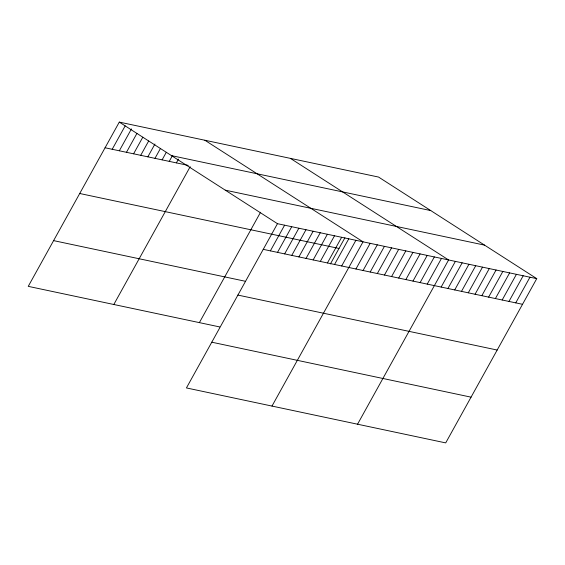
<?xml version="1.0" encoding="UTF-8"?>
<svg xmlns="http://www.w3.org/2000/svg" width="565" height="565" viewBox="0 0 565 565"><rect width="100%" height="100%" fill="white"/><g stroke="black" fill="none" stroke-linecap="round" stroke-linejoin="round"><path stroke-width="0.85" d="M536.75 278.644L277.471 223.684L186.429 387.936L445.707 442.896L536.75 278.644L378.571 177.064L119.293 122.104L28.25 286.356L219.714 326.937M112.202 149.28L125.169 125.882M119.328 150.791L131.461 128.905M126.461 152.303L136.921 133.432M133.587 153.814L142.797 137.21M140.72 155.326L148.666 140.989M147.846 156.837L154.958 144.004M154.98 158.348L160.418 148.538M162.113 159.86L166.294 152.31M169.239 161.371L172.586 155.333M176.372 162.882L178.462 159.111M113.812 304.493L190.207 166.668M199.374 322.629L260.557 212.242M270.374 250.86L284.605 225.195M277.507 252.371L291.731 226.706M284.64 253.883L298.864 228.218M291.766 255.394L305.99 229.729M298.899 256.906L313.123 231.24M306.025 258.417L320.256 232.752M313.158 259.928L327.382 234.263M320.291 261.44L334.515 235.774M327.418 262.951L341.641 237.286M330.426 263.926L344.911 237.794M334.551 264.462L348.774 238.797M341.677 265.974L355.901 240.309M271.991 406.073L363.034 241.82L204.855 140.24M355.936 268.997L370.167 243.331M363.069 270.508L377.293 244.843M370.202 272.019L384.426 246.361M377.328 273.531L391.552 247.873M384.461 275.042L398.685 249.384M391.587 276.553L405.811 250.895M398.72 278.065L412.944 252.407M405.847 279.576L420.077 253.918M412.98 281.088L427.204 255.429M420.113 282.599L434.337 256.941M427.239 284.11L441.463 258.452M357.553 424.209L448.596 259.964L290.417 158.384M441.152 287.062L455.376 261.397M447.932 288.496L462.156 262.838M454.712 289.937L468.936 264.272M461.492 291.37L475.723 265.712M468.279 292.811L482.503 267.146M475.059 294.245L489.283 268.587M481.839 295.686L496.063 270.021M488.619 297.119L502.843 271.461M495.399 298.56L509.623 272.895M502.179 299.994L516.41 274.336M508.966 301.435L523.19 275.769M515.746 302.868L529.97 277.21M171.492 155.629L430.77 210.59M105.069 147.769L188.251 165.404M225.273 190.165L484.551 245.125M79.722 193.498L339 248.459M263.248 249.349L522.526 304.309M53.597 240.619L245.069 281.208M237.893 295.078L497.172 350.039M211.776 342.199L471.055 397.16M119.293 122.104L277.471 223.684"/></g></svg>
